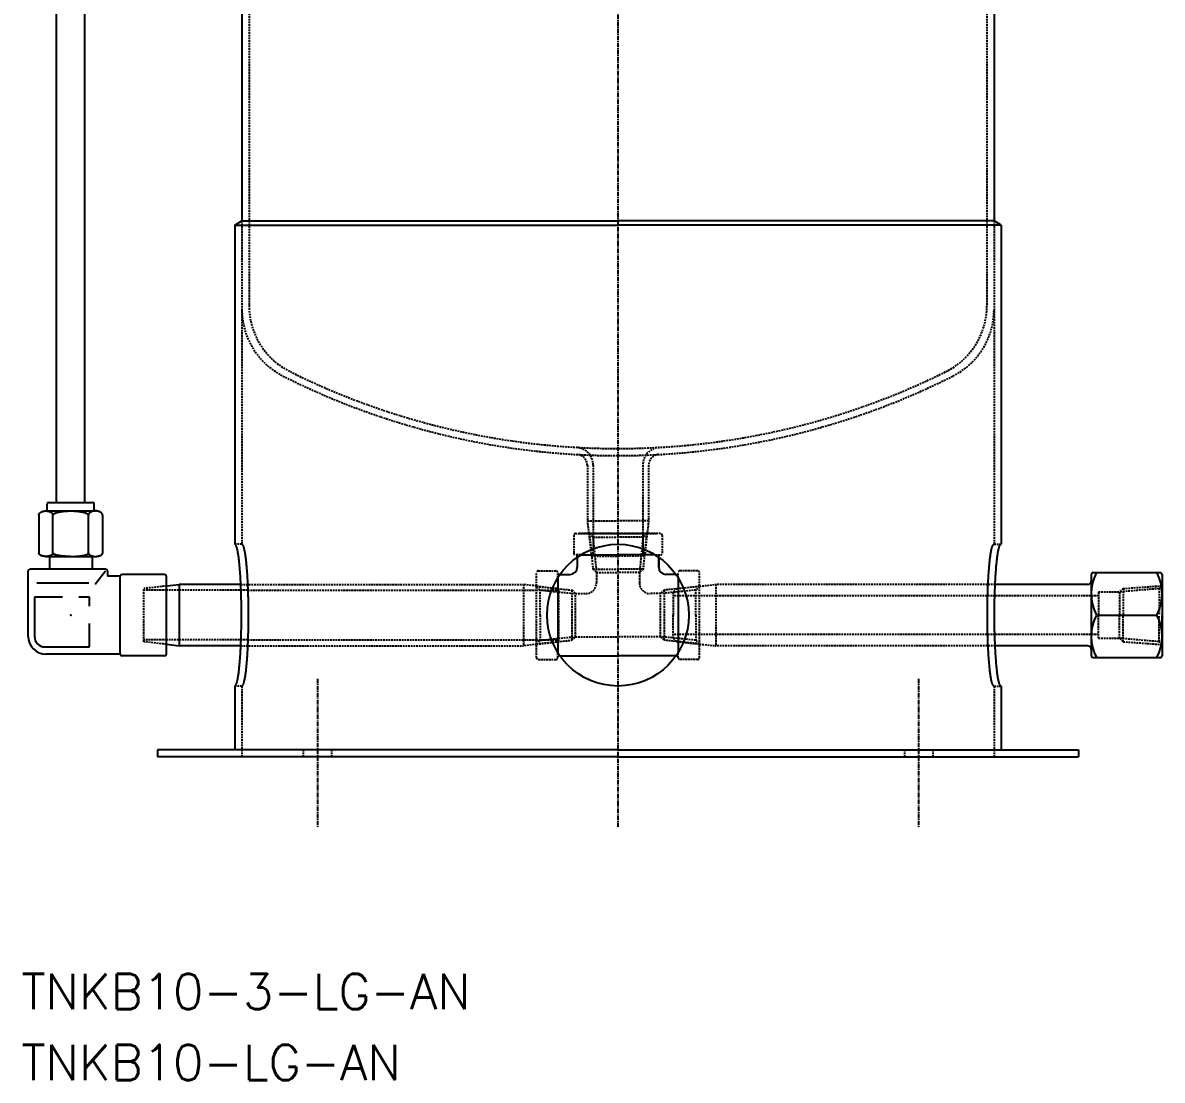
# Model space of a CAD drawing. Extents: x 248 to 1072, y 18 to 1096.
# Drawn here: x 248.5 to 570.1, y 18.3 to 316.6 of the extents above; entities that cross this region are included whole.
import ezdxf

# ---------------------------------------------------------------- set-up
doc = ezdxf.new("R2010")
doc.units = 0
doc.linetypes.add('CENTER', pattern=[2, 1.25, -0.25, 0.25, -0.25])
doc.linetypes.add('DASHED', pattern=[0.75, 0.5, -0.25])
doc.layers.get('0').update_dxf_attribs({"linetype": 'CONTINUOUS'})
doc.layers.add('CENTER', color=1, linetype='CENTER')
doc.styles.get("Standard").update_dxf_attribs({"font": 'txt.shx', "bigfont": 'bigfont.shx'})

msp = doc.modelspace()

# ---------------------------------------------------------------- linework, layer by layer
at = {"color": 3, "linetype": 'DASHED'}
for p, q in [((312.35, 519.52), (312.35, 236.88)), ((520.65, 519.52), (520.65, 236.88)), ((310.35, 260.81), (310.35, 169.52)), ((522.65, 260.81), (522.65, 169.52)), ((407.85, 191.83), (407.85, 176.17)), ((409.5, 191.85), (409.5, 172.52)), ((423.5, 191.85), (423.5, 166.17)), ((425.15, 191.83), (425.15, 176.17)), ((407.85, 176.17), (416.5, 176.17)), ((407.85, 176.17), (408.27, 172.52)), ((425.15, 176.17), (416.5, 176.17)), ((425.15, 176.17), (424.73, 172.52)), ((404, 172.02), (404, 167.02)), ((404.5, 172.52), (416.5, 172.52)), ((416.5, 172.52), (405.5, 172.52)), ((408.27, 172.52), (416.5, 172.52)), ((408.27, 172.52), (409, 166.17)), ((408.27, 172.52), (416.5, 172.52)), ((408.43, 172.52), (409.43, 171.52)), ((408.43, 172.52), (409.43, 162.52)), ((409.43, 171.52), (416.5, 171.52)), ((409.43, 171.52), (410.43, 161.52)), ((409.5, 172.52), (409.5, 166.17)), ((428.5, 172.52), (416.5, 172.52)), ((416.5, 172.52), (427.5, 172.52)), ((424.73, 172.52), (416.5, 172.52)), ((424.73, 172.52), (416.5, 172.52)), ((423.57, 171.52), (416.5, 171.52)), ((423.57, 171.52), (422.57, 161.52)), ((423.5, 172.52), (423.5, 166.17)), ((424.57, 172.52), (423.57, 162.52)), ((424.57, 172.52), (423.57, 171.52)), ((424.73, 172.52), (424, 166.17)), ((429, 172.02), (429, 167.02)), ((310.35, 169.52), (308.35, 169.52)), ((522.65, 169.52), (524.65, 169.52)), ((405.97, 166.52), (404.5, 166.52)), ((405, 165.88), (405, 166.52)), ((409, 166.17), (416.5, 166.17)), ((424, 166.17), (416.5, 166.17)), ((427.04, 166.52), (428.5, 166.52)), ((428, 165.88), (428, 166.52)), ((393.5, 137.52), (393.5, 161.52)), ((394, 162.02), (399, 162.02)), ((399.5, 160.05), (399.5, 161.52)), ((400.14, 161.02), (399.5, 161.02)), ((409.43, 162.52), (416.5, 162.52)), ((409.43, 162.52), (410.43, 161.52)), ((410.43, 161.52), (416.5, 161.52)), ((410.43, 161.52), (410.43, 158.59)), ((423.57, 162.52), (416.5, 162.52)), ((422.57, 161.52), (416.5, 161.52)), ((423.57, 162.52), (422.57, 161.52)), ((422.57, 161.52), (422.57, 158.59)), ((432.86, 161.02), (433.5, 161.02)), ((433.5, 160.05), (433.5, 161.52)), ((439, 162.02), (434, 162.02)), ((439.5, 137.52), (439.5, 161.52)), ((289.02, 157.75), (282.67, 157.02)), ((310.03, 158.17), (389.85, 158.17)), ((389.85, 158.17), (389.85, 140.87)), ((393.5, 157.75), (389.85, 158.17)), ((389.85, 158.17), (389.85, 140.87)), ((393.5, 157.75), (399.85, 157.02)), ((433.1, 157.02), (439.5, 157.69)), ((439.5, 157.69), (444.11, 158.17)), ((522.97, 158.17), (444.11, 158.17)), ((444.11, 158.17), (444.11, 140.87)), ((559.1, 157.02), (570.11, 157.82)), ((570.11, 157.82), (569.23, 157.02)), ((282.67, 142.02), (282.67, 157.02)), ((289.02, 156.52), (282.67, 156.52)), ((311.97, 156.52), (289.02, 156.52)), ((311.97, 156.52), (393.5, 156.52)), ((393.5, 157.59), (403.5, 156.59)), ((393.5, 157.59), (394.5, 156.59)), ((393.5, 156.52), (399.85, 156.52)), ((394.5, 156.59), (404.5, 155.59)), ((394.5, 149.52), (394.5, 156.59)), ((399.85, 142.02), (399.85, 157.02)), ((403.5, 156.59), (403.5, 142.44)), ((403.5, 156.59), (404.5, 155.59)), ((404.5, 143.44), (404.5, 155.59)), ((404.5, 155.59), (407.43, 155.59)), ((428.5, 155.59), (425.57, 155.59)), ((429.5, 156.59), (428.5, 155.59)), ((438.5, 156.59), (428.5, 155.59)), ((428.5, 143.44), (428.5, 155.59)), ((439.5, 157.59), (429.5, 156.59)), ((429.5, 156.59), (429.5, 142.44)), ((433.1, 157.02), (432.11, 156.05)), ((432.11, 156.05), (432.11, 149.52)), ((552.11, 154.97), (432.11, 154.97)), ((439.5, 157.59), (438.5, 156.59)), ((438.5, 149.52), (438.5, 156.59)), ((552.11, 156.05), (558.11, 156.05)), ((552.11, 156.05), (552.11, 149.52)), ((569.23, 157.02), (558.11, 156.05)), ((559.1, 157.02), (558.11, 156.05)), ((558.11, 156.05), (558.11, 149.52)), ((559.1, 157.02), (559.1, 149.52)), ((569.23, 157.02), (569.23, 149.52)), ((394.5, 149.52), (394.5, 142.44)), ((432.11, 142.98), (432.11, 149.52)), ((438.5, 149.52), (438.5, 142.44)), ((552.11, 142.98), (552.11, 149.52)), ((558.11, 142.98), (558.11, 149.52)), ((559.1, 142.02), (559.1, 149.52)), ((569.23, 142.02), (569.23, 149.52)), ((289.02, 142.52), (282.67, 142.52)), ((289.02, 141.29), (282.67, 142.02)), ((311.97, 142.52), (289.02, 142.52)), ((311.97, 142.52), (393.5, 142.52)), ((393.5, 142.52), (399.85, 142.52)), ((393.5, 141.44), (403.5, 142.44)), ((393.5, 141.44), (394.5, 142.44)), ((393.5, 141.29), (399.85, 142.02)), ((394.5, 142.44), (404.5, 143.44)), ((403.5, 142.44), (404.5, 143.44)), ((404.5, 143.44), (416.5, 143.44)), ((428.5, 143.44), (416.5, 143.44)), ((429.5, 142.44), (428.5, 143.44)), ((438.5, 142.44), (428.5, 143.44)), ((439.5, 141.44), (429.5, 142.44)), ((552.11, 144.07), (432.11, 144.07)), ((433.1, 142.02), (432.11, 142.98)), ((433.1, 142.02), (439.5, 141.35)), ((439.5, 141.44), (438.5, 142.44)), ((552.11, 142.98), (558.11, 142.98)), ((569.23, 142.02), (558.11, 142.98)), ((559.1, 142.02), (558.11, 142.98)), ((559.1, 142.02), (570.11, 141.22)), ((570.11, 141.22), (569.23, 142.02)), ((310.03, 140.87), (389.85, 140.87)), ((393.5, 141.29), (389.85, 140.87)), ((399.5, 137.52), (399.5, 138.98)), ((433.5, 137.52), (433.5, 138.98)), ((439.5, 141.35), (444.11, 140.87)), ((522.97, 140.87), (444.11, 140.87)), ((394, 137.02), (399, 137.02)), ((400.14, 138.02), (399.5, 138.02)), ((432.86, 138.02), (433.5, 138.02)), ((439, 137.02), (434, 137.02)), ((310.35, 129.52), (308.35, 129.52)), ((310.35, 129.52), (310.35, 109.52)), ((522.65, 129.52), (524.65, 129.52)), ((522.65, 129.52), (522.65, 109.52)), ((327.65, 111.52), (327.65, 109.52)), ((335.65, 111.52), (335.65, 109.52)), ((497.35, 111.52), (497.35, 109.52)), ((505.35, 111.52), (505.35, 109.52))]:
    msp.add_line(p, q, dxfattribs=at)
at = {"color": 7, "linetype": 'CONTINUOUS'}
for p, q in [((522.65, 489.52), (522.65, 260.81)), ((310.35, 469.52), (310.35, 260.81)), ((258.02, 181.32), (258.02, 447.72)), ((266.02, 181.32), (266.02, 447.72)), ((308.35, 259.52), (310.35, 260.81)), ((310.35, 260.81), (416.5, 260.81)), ((522.65, 260.81), (416.5, 260.81)), ((524.65, 259.52), (522.65, 260.81)), ((308.35, 259.52), (308.35, 169.52)), ((308.5, 259.52), (416.5, 259.52)), ((524.5, 259.52), (416.5, 259.52)), ((524.65, 259.52), (524.65, 169.52)), ((255.35, 178.92), (255.35, 180.82)), ((255.85, 181.32), (268.18, 181.32)), ((268.68, 178.92), (268.68, 180.82)), ((253.02, 177.71), (253.02, 167.02)), ((255.01, 178.92), (269.02, 178.92)), ((257.01, 167.02), (257.01, 177.99)), ((267.02, 167.02), (267.02, 177.99)), ((271.02, 177.71), (271.02, 167.02)), ((255.01, 166.09), (269.02, 166.09)), ((256, 166.09), (256, 162.48)), ((268.03, 166.09), (268.03, 162.48)), ((405, 165.88), (405, 163.02)), ((405.97, 166.52), (416.5, 166.52)), ((427.04, 166.52), (416.5, 166.52)), ((428, 163.02), (428, 165.88)), ((428, 165.88), (428, 163.02)), ((250.02, 143.52), (250.02, 161.98)), ((271.87, 162.48), (250.52, 162.48)), ((268.92, 158.29), (271.87, 161.98)), ((272.37, 161.98), (272.37, 160.52)), ((288.52, 161.02), (276.52, 161.02)), ((400.14, 161.02), (403, 161.02)), ((432.86, 161.02), (430, 161.02)), ((550.11, 161.02), (550.11, 138.02)), ((550.61, 161.52), (569.61, 161.52)), ((570.11, 161.02), (570.11, 138.02)), ((252.47, 158.63), (267.12, 158.63)), ((276.02, 160.52), (272.37, 160.52)), ((276.02, 138.52), (276.02, 160.52)), ((289.02, 138.52), (289.02, 160.52)), ((289.02, 157.75), (292.67, 158.17)), ((310.03, 158.17), (292.67, 158.17)), ((292.67, 158.17), (292.67, 140.87)), ((399.5, 160.05), (399.5, 138.98)), ((433.5, 160.05), (433.5, 138.98)), ((549.11, 158.17), (522.97, 158.17)), ((259.71, 154.58), (251.79, 154.58)), ((251.79, 154.58), (251.79, 143.55)), ((267.33, 154.58), (264.34, 154.58)), ((267.33, 152.05), (267.33, 154.58)), ((551.86, 149.52), (568.65, 149.52)), ((570.11, 142.98), (570.11, 149.52)), ((267.33, 140.55), (267.33, 147.12)), ((254.79, 140.55), (267.33, 140.55)), ((276.02, 138.52), (255.02, 138.52)), ((289.02, 141.29), (292.67, 140.87)), ((310.03, 140.87), (292.67, 140.87)), ((549.11, 140.87), (522.97, 140.87)), ((288.52, 138.02), (276.52, 138.02)), ((400.14, 138.02), (416.5, 138.02)), ((432.86, 138.02), (416.5, 138.02)), ((550.61, 137.52), (569.61, 137.52)), ((308.35, 129.52), (308.35, 111.52)), ((524.65, 129.52), (524.65, 111.52)), ((286.5, 111.52), (286.5, 109.52)), ((416.5, 111.52), (286.5, 111.52)), ((416.5, 109.52), (286.5, 109.52)), ((416.5, 111.52), (546.5, 111.52)), ((416.5, 109.52), (546.5, 109.52)), ((546.5, 111.52), (546.5, 109.52))]:
    msp.add_line(p, q, dxfattribs=at)
for points in [[(253.01, 177.71, 0), (253.02, 177.74, 0), (253.02, 177.76, 0), (253.02, 177.79, 0), (253.03, 177.82, 0), (253.03, 177.85, 0), (253.04, 177.88, 0), (253.04, 177.91, 0), (253.05, 177.94, 0), (253.06, 177.97, 0), (253.07, 178, 0), (253.09, 178.03, 0), (253.1, 178.06, 0), (253.12, 178.09, 0), (253.13, 178.11, 0), (253.15, 178.14, 0), (253.17, 178.17, 0), (253.19, 178.2, 0), (253.21, 178.22, 0), (253.23, 178.25, 0), (253.25, 178.28, 0), (253.28, 178.3, 0), (253.3, 178.33, 0), (253.32, 178.35, 0), (253.35, 178.38, 0), (253.38, 178.4, 0), (253.41, 178.43, 0), (253.44, 178.45, 0), (253.47, 178.47, 0), (253.5, 178.5, 0), (253.53, 178.52, 0), (253.57, 178.54, 0), (253.6, 178.56, 0), (253.63, 178.58, 0), (253.67, 178.6, 0), (253.71, 178.62, 0), (253.75, 178.64, 0), (253.78, 178.66, 0), (253.82, 178.68, 0), (253.86, 178.7, 0), (253.9, 178.71, 0), (253.94, 178.73, 0), (253.99, 178.75, 0), (254.03, 178.76, 0), (254.07, 178.77, 0), (254.12, 178.79, 0), (254.16, 178.8, 0), (254.2, 178.81, 0), (254.25, 178.82, 0), (254.29, 178.84, 0), (254.34, 178.85, 0), (254.39, 178.86, 0), (254.43, 178.87, 0), (254.48, 178.87, 0), (254.53, 178.88, 0), (254.57, 178.89, 0), (254.62, 178.89, 0), (254.67, 178.9, 0), (254.72, 178.9, 0), (254.77, 178.91, 0), (254.82, 178.91, 0), (254.87, 178.91, 0), (254.91, 178.91, 0), (254.96, 178.92, 0), (255.01, 178.92, 0), (255.06, 178.92, 0), (255.11, 178.91, 0), (255.16, 178.91, 0), (255.21, 178.91, 0), (255.26, 178.91, 0), (255.31, 178.9, 0), (255.35, 178.9, 0), (255.4, 178.89, 0), (255.45, 178.89, 0), (255.5, 178.88, 0), (255.54, 178.87, 0), (255.59, 178.87, 0), (255.64, 178.86, 0), (255.69, 178.85, 0), (255.73, 178.84, 0), (255.78, 178.82, 0), (255.82, 178.81, 0), (255.87, 178.8, 0), (255.91, 178.79, 0), (255.95, 178.77, 0), (256, 178.76, 0), (256.04, 178.75, 0), (256.08, 178.73, 0), (256.12, 178.71, 0), (256.16, 178.7, 0), (256.2, 178.68, 0), (256.24, 178.66, 0), (256.28, 178.64, 0), (256.32, 178.62, 0), (256.35, 178.6, 0), (256.39, 178.58, 0), (256.43, 178.56, 0), (256.46, 178.54, 0), (256.49, 178.52, 0), (256.52, 178.5, 0), (256.56, 178.47, 0), (256.59, 178.45, 0), (256.62, 178.43, 0), (256.64, 178.4, 0), (256.67, 178.38, 0), (256.7, 178.35, 0), (256.73, 178.33, 0), (256.75, 178.3, 0), (256.77, 178.28, 0), (256.8, 178.25, 0), (256.82, 178.22, 0), (256.84, 178.2, 0), (256.86, 178.17, 0), (256.88, 178.14, 0), (256.89, 178.11, 0), (256.91, 178.09, 0), (256.92, 178.06, 0), (256.94, 178.03, 0), (256.95, 178, 0), (256.96, 177.97, 0), (256.97, 177.94, 0), (256.98, 177.91, 0), (256.99, 177.88, 0), (257, 177.85, 0), (257, 177.82, 0), (257, 177.79, 0), (257.01, 177.76, 0), (257.01, 177.74, 0), (257.01, 177.71, 0)], [(257.01, 177.71, 0), (257.01, 177.74, 0), (257.02, 177.76, 0), (257.02, 177.79, 0), (257.03, 177.82, 0), (257.05, 177.85, 0), (257.06, 177.88, 0), (257.08, 177.91, 0), (257.11, 177.94, 0), (257.13, 177.97, 0), (257.16, 178, 0), (257.19, 178.03, 0), (257.23, 178.06, 0), (257.26, 178.09, 0), (257.3, 178.11, 0), (257.35, 178.14, 0), (257.39, 178.17, 0), (257.44, 178.2, 0), (257.49, 178.22, 0), (257.54, 178.25, 0), (257.6, 178.28, 0), (257.66, 178.3, 0), (257.72, 178.33, 0), (257.79, 178.35, 0), (257.85, 178.38, 0), (257.92, 178.4, 0), (258, 178.43, 0), (258.07, 178.45, 0), (258.15, 178.47, 0), (258.23, 178.5, 0), (258.31, 178.52, 0), (258.39, 178.54, 0), (258.48, 178.56, 0), (258.56, 178.58, 0), (258.65, 178.6, 0), (258.75, 178.62, 0), (258.84, 178.64, 0), (258.94, 178.66, 0), (259.03, 178.68, 0), (259.13, 178.7, 0), (259.23, 178.71, 0), (259.34, 178.73, 0), (259.44, 178.75, 0), (259.55, 178.76, 0), (259.66, 178.77, 0), (259.76, 178.79, 0), (259.88, 178.8, 0), (259.99, 178.81, 0), (260.1, 178.82, 0), (260.21, 178.84, 0), (260.33, 178.85, 0), (260.44, 178.86, 0), (260.56, 178.87, 0), (260.68, 178.87, 0), (260.8, 178.88, 0), (260.92, 178.89, 0), (261.04, 178.89, 0), (261.16, 178.9, 0), (261.28, 178.9, 0), (261.4, 178.91, 0), (261.52, 178.91, 0), (261.65, 178.91, 0), (261.77, 178.91, 0), (261.89, 178.92, 0), (262.01, 178.92, 0), (262.14, 178.92, 0), (262.26, 178.91, 0), (262.38, 178.91, 0), (262.51, 178.91, 0), (262.63, 178.91, 0), (262.75, 178.9, 0), (262.87, 178.9, 0), (262.99, 178.89, 0), (263.11, 178.89, 0), (263.23, 178.88, 0), (263.35, 178.87, 0), (263.47, 178.87, 0), (263.58, 178.86, 0), (263.7, 178.85, 0), (263.82, 178.84, 0), (263.93, 178.82, 0), (264.04, 178.81, 0), (264.15, 178.8, 0), (264.27, 178.79, 0), (264.38, 178.77, 0), (264.48, 178.76, 0), (264.59, 178.75, 0), (264.69, 178.73, 0), (264.8, 178.71, 0), (264.9, 178.7, 0), (265, 178.68, 0), (265.1, 178.66, 0), (265.19, 178.64, 0), (265.29, 178.62, 0), (265.38, 178.6, 0), (265.47, 178.58, 0), (265.56, 178.56, 0), (265.64, 178.54, 0), (265.72, 178.52, 0), (265.81, 178.5, 0), (265.88, 178.47, 0), (265.96, 178.45, 0), (266.04, 178.43, 0), (266.11, 178.4, 0), (266.18, 178.38, 0), (266.24, 178.35, 0), (266.31, 178.33, 0), (266.37, 178.3, 0), (266.43, 178.28, 0), (266.49, 178.25, 0), (266.54, 178.22, 0), (266.59, 178.2, 0), (266.64, 178.17, 0), (266.69, 178.14, 0), (266.73, 178.11, 0), (266.77, 178.09, 0), (266.81, 178.06, 0), (266.84, 178.03, 0), (266.87, 178, 0), (266.9, 177.97, 0), (266.93, 177.94, 0), (266.95, 177.91, 0), (266.97, 177.88, 0), (266.98, 177.85, 0), (267, 177.82, 0), (267.01, 177.79, 0), (267.01, 177.76, 0), (267.02, 177.74, 0), (267.02, 177.71, 0)], [(271.01, 177.71, 0), (271.01, 177.74, 0), (271.01, 177.76, 0), (271.01, 177.79, 0), (271.01, 177.82, 0), (271, 177.85, 0), (270.99, 177.88, 0), (270.99, 177.91, 0), (270.98, 177.94, 0), (270.97, 177.97, 0), (270.95, 178, 0), (270.94, 178.03, 0), (270.93, 178.06, 0), (270.91, 178.09, 0), (270.9, 178.11, 0), (270.88, 178.14, 0), (270.86, 178.17, 0), (270.84, 178.2, 0), (270.82, 178.22, 0), (270.8, 178.25, 0), (270.78, 178.28, 0), (270.76, 178.3, 0), (270.73, 178.33, 0), (270.7, 178.35, 0), (270.68, 178.38, 0), (270.65, 178.4, 0), (270.62, 178.43, 0), (270.59, 178.45, 0), (270.56, 178.47, 0), (270.53, 178.5, 0), (270.5, 178.52, 0), (270.46, 178.54, 0), (270.43, 178.56, 0), (270.39, 178.58, 0), (270.36, 178.6, 0), (270.32, 178.62, 0), (270.29, 178.64, 0), (270.25, 178.66, 0), (270.21, 178.68, 0), (270.17, 178.7, 0), (270.13, 178.71, 0), (270.09, 178.73, 0), (270.05, 178.75, 0), (270, 178.76, 0), (269.96, 178.77, 0), (269.92, 178.79, 0), (269.87, 178.8, 0), (269.83, 178.81, 0), (269.78, 178.82, 0), (269.74, 178.84, 0), (269.69, 178.85, 0), (269.64, 178.86, 0), (269.6, 178.87, 0), (269.55, 178.87, 0), (269.5, 178.88, 0), (269.46, 178.89, 0), (269.41, 178.89, 0), (269.36, 178.9, 0), (269.31, 178.9, 0), (269.26, 178.91, 0), (269.21, 178.91, 0), (269.17, 178.91, 0), (269.12, 178.91, 0), (269.07, 178.92, 0), (269.02, 178.92, 0), (268.97, 178.92, 0), (268.92, 178.91, 0), (268.87, 178.91, 0), (268.82, 178.91, 0), (268.77, 178.91, 0), (268.73, 178.9, 0), (268.68, 178.9, 0), (268.63, 178.89, 0), (268.58, 178.89, 0), (268.53, 178.88, 0), (268.49, 178.87, 0), (268.44, 178.87, 0), (268.39, 178.86, 0), (268.35, 178.85, 0), (268.3, 178.84, 0), (268.25, 178.82, 0), (268.21, 178.81, 0), (268.16, 178.8, 0), (268.12, 178.79, 0), (268.08, 178.77, 0), (268.03, 178.76, 0), (267.99, 178.75, 0), (267.95, 178.73, 0), (267.91, 178.71, 0), (267.87, 178.7, 0), (267.83, 178.68, 0), (267.79, 178.66, 0), (267.75, 178.64, 0), (267.71, 178.62, 0), (267.68, 178.6, 0), (267.64, 178.58, 0), (267.61, 178.56, 0), (267.57, 178.54, 0), (267.54, 178.52, 0), (267.51, 178.5, 0), (267.47, 178.47, 0), (267.44, 178.45, 0), (267.41, 178.43, 0), (267.38, 178.4, 0), (267.36, 178.38, 0), (267.33, 178.35, 0), (267.31, 178.33, 0), (267.28, 178.3, 0), (267.26, 178.28, 0), (267.23, 178.25, 0), (267.21, 178.22, 0), (267.19, 178.2, 0), (267.17, 178.17, 0), (267.15, 178.14, 0), (267.14, 178.11, 0), (267.12, 178.09, 0), (267.11, 178.06, 0), (267.09, 178.03, 0), (267.08, 178, 0), (267.07, 177.97, 0), (267.06, 177.94, 0), (267.05, 177.91, 0), (267.04, 177.88, 0), (267.04, 177.85, 0), (267.03, 177.82, 0), (267.03, 177.79, 0), (267.02, 177.76, 0), (267.02, 177.74, 0), (267.02, 177.71, 0)], [(308.35, 129.52, 0), (308.4, 129.52, 0), (308.44, 129.54, 0), (308.49, 129.57, 0), (308.53, 129.61, 0), (308.58, 129.67, 0), (308.62, 129.73, 0), (308.67, 129.81, 0), (308.71, 129.9, 0), (308.76, 130, 0), (308.8, 130.12, 0), (308.85, 130.24, 0), (308.89, 130.38, 0), (308.94, 130.53, 0), (308.98, 130.69, 0), (309.02, 130.86, 0), (309.06, 131.04, 0), (309.11, 131.23, 0), (309.15, 131.44, 0), (309.19, 131.65, 0), (309.23, 131.88, 0), (309.27, 132.12, 0), (309.31, 132.36, 0), (309.35, 132.62, 0), (309.39, 132.89, 0), (309.43, 133.16, 0), (309.46, 133.45, 0), (309.5, 133.75, 0), (309.53, 134.06, 0), (309.57, 134.37, 0), (309.6, 134.7, 0), (309.64, 135.03, 0), (309.67, 135.37, 0), (309.7, 135.73, 0), (309.73, 136.09, 0), (309.76, 136.45, 0), (309.79, 136.83, 0), (309.82, 137.21, 0), (309.85, 137.6, 0), (309.88, 138, 0), (309.9, 138.41, 0), (309.93, 138.82, 0), (309.95, 139.23, 0), (309.97, 139.66, 0), (310, 140.09, 0), (310.02, 140.52, 0), (310.04, 140.97, 0), (310.06, 141.41, 0), (310.07, 141.86, 0), (310.09, 142.32, 0), (310.11, 142.78, 0), (310.12, 143.24, 0), (310.14, 143.71, 0), (310.15, 144.18, 0), (310.16, 144.66, 0), (310.17, 145.13, 0), (310.18, 145.62, 0), (310.19, 146.1, 0), (310.2, 146.58, 0), (310.2, 147.07, 0), (310.21, 147.56, 0), (310.21, 148.04, 0), (310.21, 148.53, 0), (310.22, 149.03, 0), (310.22, 149.52, 0), (310.22, 150.01, 0), (310.21, 150.5, 0), (310.21, 150.99, 0), (310.21, 151.48, 0), (310.2, 151.97, 0), (310.2, 152.45, 0), (310.19, 152.94, 0), (310.18, 153.42, 0), (310.17, 153.9, 0), (310.16, 154.38, 0), (310.15, 154.85, 0), (310.14, 155.32, 0), (310.12, 155.79, 0), (310.11, 156.25, 0), (310.09, 156.71, 0), (310.07, 157.17, 0), (310.06, 157.62, 0), (310.04, 158.07, 0), (310.02, 158.51, 0), (310, 158.94, 0), (309.97, 159.37, 0), (309.95, 159.8, 0), (309.93, 160.22, 0), (309.9, 160.63, 0), (309.88, 161.03, 0), (309.85, 161.43, 0), (309.82, 161.82, 0), (309.79, 162.2, 0), (309.76, 162.58, 0), (309.73, 162.95, 0), (309.7, 163.31, 0), (309.67, 163.66, 0), (309.64, 164, 0), (309.6, 164.34, 0), (309.57, 164.66, 0), (309.53, 164.98, 0), (309.5, 165.28, 0), (309.46, 165.58, 0), (309.43, 165.87, 0), (309.39, 166.15, 0), (309.35, 166.41, 0), (309.31, 166.67, 0), (309.27, 166.92, 0), (309.23, 167.16, 0), (309.19, 167.38, 0), (309.15, 167.6, 0), (309.11, 167.8, 0), (309.06, 167.99, 0), (309.02, 168.18, 0), (308.98, 168.35, 0), (308.94, 168.51, 0), (308.89, 168.66, 0), (308.85, 168.79, 0), (308.8, 168.92, 0), (308.76, 169.03, 0), (308.71, 169.13, 0), (308.67, 169.22, 0), (308.62, 169.3, 0), (308.58, 169.37, 0), (308.53, 169.42, 0), (308.49, 169.46, 0), (308.44, 169.49, 0), (308.4, 169.51, 0), (308.35, 169.52, 0)], [(524.65, 129.52, 0), (524.61, 129.52, 0), (524.56, 129.54, 0), (524.51, 129.57, 0), (524.47, 129.61, 0), (524.42, 129.67, 0), (524.38, 129.73, 0), (524.33, 129.81, 0), (524.29, 129.9, 0), (524.24, 130, 0), (524.2, 130.12, 0), (524.15, 130.24, 0), (524.11, 130.38, 0), (524.07, 130.53, 0), (524.02, 130.69, 0), (523.98, 130.86, 0), (523.94, 131.04, 0), (523.89, 131.23, 0), (523.85, 131.44, 0), (523.81, 131.65, 0), (523.77, 131.88, 0), (523.73, 132.12, 0), (523.69, 132.36, 0), (523.65, 132.62, 0), (523.62, 132.89, 0), (523.58, 133.16, 0), (523.54, 133.45, 0), (523.5, 133.75, 0), (523.47, 134.06, 0), (523.43, 134.37, 0), (523.4, 134.7, 0), (523.36, 135.03, 0), (523.33, 135.37, 0), (523.3, 135.73, 0), (523.27, 136.09, 0), (523.24, 136.45, 0), (523.21, 136.83, 0), (523.18, 137.21, 0), (523.15, 137.6, 0), (523.13, 138, 0), (523.1, 138.41, 0), (523.08, 138.82, 0), (523.05, 139.23, 0), (523.03, 139.66, 0), (523.01, 140.09, 0), (522.98, 140.52, 0), (522.97, 140.97, 0), (522.95, 141.41, 0), (522.93, 141.86, 0), (522.91, 142.32, 0), (522.89, 142.78, 0), (522.88, 143.24, 0), (522.87, 143.71, 0), (522.85, 144.18, 0), (522.84, 144.66, 0), (522.83, 145.13, 0), (522.82, 145.62, 0), (522.81, 146.1, 0), (522.81, 146.58, 0), (522.8, 147.07, 0), (522.79, 147.56, 0), (522.79, 148.04, 0), (522.79, 148.53, 0), (522.79, 149.03, 0), (522.79, 149.52, 0), (522.79, 150.01, 0), (522.79, 150.5, 0), (522.79, 150.99, 0), (522.79, 151.48, 0), (522.8, 151.97, 0), (522.81, 152.45, 0), (522.81, 152.94, 0), (522.82, 153.42, 0), (522.83, 153.9, 0), (522.84, 154.38, 0), (522.85, 154.85, 0), (522.87, 155.32, 0), (522.88, 155.79, 0), (522.89, 156.25, 0), (522.91, 156.71, 0), (522.93, 157.17, 0), (522.95, 157.62, 0), (522.97, 158.07, 0), (522.98, 158.51, 0), (523.01, 158.94, 0), (523.03, 159.37, 0), (523.05, 159.8, 0), (523.08, 160.22, 0), (523.1, 160.63, 0), (523.13, 161.03, 0), (523.15, 161.43, 0), (523.18, 161.82, 0), (523.21, 162.2, 0), (523.24, 162.58, 0), (523.27, 162.95, 0), (523.3, 163.31, 0), (523.33, 163.66, 0), (523.36, 164, 0), (523.4, 164.34, 0), (523.43, 164.66, 0), (523.47, 164.98, 0), (523.5, 165.28, 0), (523.54, 165.58, 0), (523.58, 165.87, 0), (523.62, 166.15, 0), (523.65, 166.41, 0), (523.69, 166.67, 0), (523.73, 166.92, 0), (523.77, 167.16, 0), (523.81, 167.38, 0), (523.85, 167.6, 0), (523.89, 167.8, 0), (523.94, 167.99, 0), (523.98, 168.18, 0), (524.02, 168.35, 0), (524.07, 168.51, 0), (524.11, 168.66, 0), (524.15, 168.79, 0), (524.2, 168.92, 0), (524.24, 169.03, 0), (524.29, 169.13, 0), (524.33, 169.22, 0), (524.38, 169.3, 0), (524.42, 169.37, 0), (524.47, 169.42, 0), (524.51, 169.46, 0), (524.56, 169.49, 0), (524.61, 169.51, 0), (524.65, 169.52, 0)], [(257.01, 167.02, 0), (257.01, 167, 0), (257.01, 166.97, 0), (257, 166.95, 0), (257, 166.93, 0), (257, 166.91, 0), (256.99, 166.88, 0), (256.98, 166.86, 0), (256.97, 166.84, 0), (256.96, 166.81, 0), (256.95, 166.79, 0), (256.94, 166.77, 0), (256.92, 166.75, 0), (256.91, 166.73, 0), (256.89, 166.71, 0), (256.88, 166.68, 0), (256.86, 166.66, 0), (256.84, 166.64, 0), (256.82, 166.62, 0), (256.8, 166.6, 0), (256.77, 166.58, 0), (256.75, 166.56, 0), (256.73, 166.54, 0), (256.7, 166.52, 0), (256.67, 166.5, 0), (256.64, 166.48, 0), (256.62, 166.46, 0), (256.59, 166.44, 0), (256.56, 166.43, 0), (256.52, 166.41, 0), (256.49, 166.39, 0), (256.46, 166.38, 0), (256.43, 166.36, 0), (256.39, 166.34, 0), (256.35, 166.33, 0), (256.32, 166.31, 0), (256.28, 166.3, 0), (256.24, 166.28, 0), (256.2, 166.27, 0), (256.16, 166.26, 0), (256.12, 166.24, 0), (256.08, 166.23, 0), (256.04, 166.22, 0), (256, 166.21, 0), (255.95, 166.19, 0), (255.91, 166.19, 0), (255.87, 166.18, 0), (255.82, 166.16, 0), (255.78, 166.16, 0), (255.73, 166.15, 0), (255.69, 166.14, 0), (255.64, 166.13, 0), (255.59, 166.12, 0), (255.54, 166.12, 0), (255.5, 166.11, 0), (255.45, 166.11, 0), (255.4, 166.1, 0), (255.35, 166.1, 0), (255.31, 166.09, 0), (255.26, 166.09, 0), (255.21, 166.09, 0), (255.16, 166.09, 0), (255.11, 166.09, 0), (255.06, 166.09, 0), (255.01, 166.09, 0), (254.96, 166.09, 0), (254.91, 166.09, 0), (254.87, 166.09, 0), (254.82, 166.09, 0), (254.77, 166.09, 0), (254.72, 166.09, 0), (254.67, 166.1, 0), (254.62, 166.1, 0), (254.57, 166.11, 0), (254.53, 166.11, 0), (254.48, 166.12, 0), (254.43, 166.12, 0), (254.39, 166.13, 0), (254.34, 166.14, 0), (254.29, 166.15, 0), (254.25, 166.16, 0), (254.2, 166.16, 0), (254.16, 166.18, 0), (254.12, 166.19, 0), (254.07, 166.19, 0), (254.03, 166.21, 0), (253.99, 166.22, 0), (253.94, 166.23, 0), (253.9, 166.24, 0), (253.86, 166.26, 0), (253.82, 166.27, 0), (253.78, 166.28, 0), (253.75, 166.3, 0), (253.71, 166.31, 0), (253.67, 166.33, 0), (253.63, 166.34, 0), (253.6, 166.36, 0), (253.57, 166.38, 0), (253.53, 166.39, 0), (253.5, 166.41, 0), (253.47, 166.43, 0), (253.44, 166.44, 0), (253.41, 166.46, 0), (253.38, 166.48, 0), (253.35, 166.5, 0), (253.32, 166.52, 0), (253.3, 166.54, 0), (253.28, 166.56, 0), (253.25, 166.58, 0), (253.23, 166.6, 0), (253.21, 166.62, 0), (253.19, 166.64, 0), (253.17, 166.66, 0), (253.15, 166.68, 0), (253.13, 166.71, 0), (253.12, 166.73, 0), (253.1, 166.75, 0), (253.09, 166.77, 0), (253.07, 166.79, 0), (253.06, 166.81, 0), (253.05, 166.84, 0), (253.04, 166.86, 0), (253.04, 166.88, 0), (253.03, 166.91, 0), (253.03, 166.93, 0), (253.02, 166.95, 0), (253.02, 166.97, 0), (253.02, 167, 0), (253.01, 167.02, 0)], [(262.01, 166.07, 0), (261.95, 166.07, 0), (261.89, 166.07, 0), (261.83, 166.07, 0), (261.77, 166.07, 0), (261.71, 166.07, 0), (261.65, 166.07, 0), (261.59, 166.07, 0), (261.53, 166.07, 0), (261.47, 166.07, 0), (261.41, 166.07, 0), (261.35, 166.07, 0), (261.29, 166.08, 0), (261.23, 166.08, 0), (261.17, 166.08, 0), (261.11, 166.08, 0), (261.05, 166.08, 0), (260.99, 166.09, 0), (260.93, 166.09, 0), (260.87, 166.09, 0), (260.81, 166.09, 0), (260.75, 166.09, 0), (260.69, 166.1, 0), (260.63, 166.1, 0), (260.57, 166.1, 0), (260.52, 166.11, 0), (260.46, 166.11, 0), (260.4, 166.11, 0), (260.34, 166.12, 0), (260.28, 166.12, 0), (260.23, 166.12, 0), (260.17, 166.13, 0), (260.11, 166.13, 0), (260.06, 166.14, 0), (260, 166.14, 0), (259.94, 166.15, 0), (259.89, 166.15, 0), (259.83, 166.16, 0), (259.78, 166.16, 0), (259.72, 166.17, 0), (259.67, 166.17, 0), (259.62, 166.18, 0), (259.56, 166.18, 0), (259.51, 166.19, 0), (259.46, 166.19, 0), (259.4, 166.2, 0), (259.35, 166.21, 0), (259.3, 166.21, 0), (259.25, 166.22, 0), (259.2, 166.22, 0), (259.15, 166.23, 0), (259.1, 166.24, 0), (259.05, 166.25, 0), (259, 166.25, 0), (258.95, 166.26, 0), (258.9, 166.27, 0), (258.85, 166.27, 0), (258.81, 166.28, 0), (258.76, 166.29, 0), (258.71, 166.3, 0), (258.67, 166.3, 0), (258.62, 166.31, 0), (258.57, 166.32, 0), (258.53, 166.33, 0), (258.49, 166.34, 0), (258.44, 166.34, 0), (258.4, 166.35, 0), (258.36, 166.36, 0), (258.32, 166.37, 0), (258.27, 166.38, 0), (258.24, 166.39, 0), (258.19, 166.4, 0), (258.15, 166.41, 0), (258.12, 166.41, 0), (258.08, 166.42, 0), (258.04, 166.43, 0), (258, 166.44, 0), (257.97, 166.45, 0), (257.93, 166.46, 0), (257.89, 166.47, 0), (257.86, 166.48, 0), (257.83, 166.49, 0), (257.79, 166.5, 0), (257.76, 166.51, 0), (257.73, 166.52, 0), (257.7, 166.53, 0), (257.67, 166.54, 0), (257.63, 166.55, 0), (257.61, 166.56, 0), (257.58, 166.57, 0), (257.55, 166.58, 0), (257.52, 166.59, 0), (257.5, 166.6, 0), (257.47, 166.62, 0), (257.44, 166.63, 0), (257.42, 166.64, 0), (257.39, 166.65, 0), (257.37, 166.66, 0), (257.35, 166.67, 0), (257.33, 166.68, 0), (257.31, 166.69, 0), (257.28, 166.7, 0), (257.26, 166.72, 0), (257.25, 166.73, 0), (257.23, 166.74, 0), (257.21, 166.75, 0), (257.19, 166.76, 0), (257.18, 166.77, 0), (257.16, 166.78, 0), (257.15, 166.8, 0), (257.13, 166.81, 0), (257.12, 166.82, 0), (257.11, 166.83, 0), (257.1, 166.84, 0), (257.08, 166.85, 0), (257.07, 166.87, 0), (257.06, 166.88, 0), (257.06, 166.89, 0), (257.05, 166.9, 0), (257.04, 166.91, 0), (257.03, 166.93, 0), (257.03, 166.94, 0), (257.02, 166.95, 0), (257.02, 166.96, 0), (257.02, 166.97, 0), (257.01, 166.98, 0), (257.01, 167, 0), (257.01, 167.01, 0), (257.01, 167.02, 0)], [(262.01, 166.07, 0), (262.08, 166.07, 0), (262.14, 166.07, 0), (262.2, 166.07, 0), (262.26, 166.07, 0), (262.32, 166.07, 0), (262.38, 166.07, 0), (262.44, 166.07, 0), (262.5, 166.07, 0), (262.56, 166.07, 0), (262.62, 166.07, 0), (262.68, 166.07, 0), (262.74, 166.08, 0), (262.8, 166.08, 0), (262.86, 166.08, 0), (262.92, 166.08, 0), (262.98, 166.08, 0), (263.04, 166.09, 0), (263.1, 166.09, 0), (263.16, 166.09, 0), (263.22, 166.09, 0), (263.28, 166.09, 0), (263.34, 166.1, 0), (263.4, 166.1, 0), (263.46, 166.1, 0), (263.51, 166.11, 0), (263.57, 166.11, 0), (263.63, 166.11, 0), (263.69, 166.12, 0), (263.75, 166.12, 0), (263.8, 166.12, 0), (263.86, 166.13, 0), (263.92, 166.13, 0), (263.97, 166.14, 0), (264.03, 166.14, 0), (264.09, 166.15, 0), (264.14, 166.15, 0), (264.2, 166.16, 0), (264.25, 166.16, 0), (264.31, 166.17, 0), (264.36, 166.17, 0), (264.42, 166.18, 0), (264.47, 166.18, 0), (264.52, 166.19, 0), (264.57, 166.19, 0), (264.63, 166.2, 0), (264.68, 166.21, 0), (264.73, 166.21, 0), (264.78, 166.22, 0), (264.83, 166.22, 0), (264.88, 166.23, 0), (264.93, 166.24, 0), (264.98, 166.25, 0), (265.03, 166.25, 0), (265.08, 166.26, 0), (265.13, 166.27, 0), (265.18, 166.27, 0), (265.23, 166.28, 0), (265.27, 166.29, 0), (265.32, 166.3, 0), (265.37, 166.3, 0), (265.41, 166.31, 0), (265.46, 166.32, 0), (265.5, 166.33, 0), (265.54, 166.34, 0), (265.59, 166.34, 0), (265.63, 166.35, 0), (265.67, 166.36, 0), (265.71, 166.37, 0), (265.75, 166.38, 0), (265.8, 166.39, 0), (265.84, 166.4, 0), (265.88, 166.41, 0), (265.92, 166.41, 0), (265.95, 166.42, 0), (265.99, 166.43, 0), (266.03, 166.44, 0), (266.06, 166.45, 0), (266.1, 166.46, 0), (266.14, 166.47, 0), (266.17, 166.48, 0), (266.2, 166.49, 0), (266.24, 166.5, 0), (266.27, 166.51, 0), (266.3, 166.52, 0), (266.33, 166.53, 0), (266.37, 166.54, 0), (266.39, 166.55, 0), (266.43, 166.56, 0), (266.45, 166.57, 0), (266.48, 166.58, 0), (266.51, 166.59, 0), (266.54, 166.6, 0), (266.56, 166.62, 0), (266.59, 166.63, 0), (266.61, 166.64, 0), (266.64, 166.65, 0), (266.66, 166.66, 0), (266.68, 166.67, 0), (266.7, 166.68, 0), (266.73, 166.69, 0), (266.75, 166.7, 0), (266.77, 166.72, 0), (266.79, 166.73, 0), (266.8, 166.74, 0), (266.82, 166.75, 0), (266.84, 166.76, 0), (266.85, 166.77, 0), (266.87, 166.78, 0), (266.88, 166.8, 0), (266.9, 166.81, 0), (266.91, 166.82, 0), (266.92, 166.83, 0), (266.94, 166.84, 0), (266.95, 166.85, 0), (266.96, 166.87, 0), (266.97, 166.88, 0), (266.98, 166.89, 0), (266.98, 166.9, 0), (266.99, 166.91, 0), (267, 166.93, 0), (267, 166.94, 0), (267.01, 166.95, 0), (267.01, 166.96, 0), (267.01, 166.97, 0), (267.02, 166.98, 0), (267.02, 167, 0), (267.02, 167.01, 0), (267.02, 167.02, 0)], [(267.02, 167.02, 0), (267.02, 167, 0), (267.02, 166.97, 0), (267.03, 166.95, 0), (267.03, 166.93, 0), (267.04, 166.91, 0), (267.04, 166.88, 0), (267.05, 166.86, 0), (267.06, 166.84, 0), (267.07, 166.81, 0), (267.08, 166.79, 0), (267.09, 166.77, 0), (267.11, 166.75, 0), (267.12, 166.73, 0), (267.14, 166.71, 0), (267.15, 166.68, 0), (267.17, 166.66, 0), (267.19, 166.64, 0), (267.21, 166.62, 0), (267.23, 166.6, 0), (267.26, 166.58, 0), (267.28, 166.56, 0), (267.31, 166.54, 0), (267.33, 166.52, 0), (267.36, 166.5, 0), (267.38, 166.48, 0), (267.41, 166.46, 0), (267.44, 166.44, 0), (267.47, 166.43, 0), (267.51, 166.41, 0), (267.54, 166.39, 0), (267.57, 166.38, 0), (267.61, 166.36, 0), (267.64, 166.34, 0), (267.68, 166.33, 0), (267.71, 166.31, 0), (267.75, 166.3, 0), (267.79, 166.28, 0), (267.83, 166.27, 0), (267.87, 166.26, 0), (267.91, 166.24, 0), (267.95, 166.23, 0), (267.99, 166.22, 0), (268.03, 166.21, 0), (268.08, 166.19, 0), (268.12, 166.19, 0), (268.16, 166.18, 0), (268.21, 166.16, 0), (268.25, 166.16, 0), (268.3, 166.15, 0), (268.35, 166.14, 0), (268.39, 166.13, 0), (268.44, 166.12, 0), (268.49, 166.12, 0), (268.53, 166.11, 0), (268.58, 166.11, 0), (268.63, 166.1, 0), (268.68, 166.1, 0), (268.73, 166.09, 0), (268.77, 166.09, 0), (268.82, 166.09, 0), (268.87, 166.09, 0), (268.92, 166.09, 0), (268.97, 166.09, 0), (269.02, 166.09, 0), (269.07, 166.09, 0), (269.12, 166.09, 0), (269.17, 166.09, 0), (269.21, 166.09, 0), (269.26, 166.09, 0), (269.31, 166.09, 0), (269.36, 166.1, 0), (269.41, 166.1, 0), (269.46, 166.11, 0), (269.5, 166.11, 0), (269.55, 166.12, 0), (269.6, 166.12, 0), (269.64, 166.13, 0), (269.69, 166.14, 0), (269.74, 166.15, 0), (269.78, 166.16, 0), (269.83, 166.16, 0), (269.87, 166.18, 0), (269.92, 166.19, 0), (269.96, 166.19, 0), (270, 166.21, 0), (270.05, 166.22, 0), (270.09, 166.23, 0), (270.13, 166.24, 0), (270.17, 166.26, 0), (270.21, 166.27, 0), (270.25, 166.28, 0), (270.29, 166.3, 0), (270.32, 166.31, 0), (270.36, 166.33, 0), (270.39, 166.34, 0), (270.43, 166.36, 0), (270.46, 166.38, 0), (270.5, 166.39, 0), (270.53, 166.41, 0), (270.56, 166.43, 0), (270.59, 166.44, 0), (270.62, 166.46, 0), (270.65, 166.48, 0), (270.68, 166.5, 0), (270.7, 166.52, 0), (270.73, 166.54, 0), (270.76, 166.56, 0), (270.78, 166.58, 0), (270.8, 166.6, 0), (270.82, 166.62, 0), (270.84, 166.64, 0), (270.86, 166.66, 0), (270.88, 166.68, 0), (270.9, 166.71, 0), (270.91, 166.73, 0), (270.93, 166.75, 0), (270.94, 166.77, 0), (270.95, 166.79, 0), (270.97, 166.81, 0), (270.98, 166.84, 0), (270.99, 166.86, 0), (270.99, 166.88, 0), (271, 166.91, 0), (271.01, 166.93, 0), (271.01, 166.95, 0), (271.01, 166.97, 0), (271.01, 167, 0), (271.01, 167.02, 0)]]:
    msp.add_polyline3d(points, dxfattribs=at)
at = {"color": 3, "linetype": 'DASHED'}
for points in [[(310.35, 129.52, 0), (310.4, 129.52, 0), (310.44, 129.54, 0), (310.49, 129.57, 0), (310.53, 129.61, 0), (310.58, 129.67, 0), (310.62, 129.73, 0), (310.67, 129.81, 0), (310.71, 129.9, 0), (310.76, 130, 0), (310.8, 130.12, 0), (310.85, 130.24, 0), (310.89, 130.38, 0), (310.94, 130.53, 0), (310.98, 130.69, 0), (311.02, 130.86, 0), (311.06, 131.04, 0), (311.11, 131.23, 0), (311.15, 131.44, 0), (311.19, 131.65, 0), (311.23, 131.88, 0), (311.27, 132.12, 0), (311.31, 132.36, 0), (311.35, 132.62, 0), (311.39, 132.89, 0), (311.43, 133.16, 0), (311.46, 133.45, 0), (311.5, 133.75, 0), (311.53, 134.06, 0), (311.57, 134.37, 0), (311.6, 134.7, 0), (311.64, 135.03, 0), (311.67, 135.37, 0), (311.7, 135.73, 0), (311.73, 136.09, 0), (311.76, 136.45, 0), (311.79, 136.83, 0), (311.82, 137.21, 0), (311.85, 137.6, 0), (311.88, 138, 0), (311.9, 138.41, 0), (311.93, 138.82, 0), (311.95, 139.23, 0), (311.97, 139.66, 0), (312, 140.09, 0), (312.02, 140.52, 0), (312.04, 140.97, 0), (312.06, 141.41, 0), (312.07, 141.86, 0), (312.09, 142.32, 0), (312.11, 142.78, 0), (312.12, 143.24, 0), (312.14, 143.71, 0), (312.15, 144.18, 0), (312.16, 144.66, 0), (312.17, 145.13, 0), (312.18, 145.62, 0), (312.19, 146.1, 0), (312.2, 146.58, 0), (312.2, 147.07, 0), (312.21, 147.56, 0), (312.21, 148.04, 0), (312.21, 148.53, 0), (312.22, 149.03, 0), (312.22, 149.52, 0), (312.22, 150.01, 0), (312.21, 150.5, 0), (312.21, 150.99, 0), (312.21, 151.48, 0), (312.2, 151.97, 0), (312.2, 152.45, 0), (312.19, 152.94, 0), (312.18, 153.42, 0), (312.17, 153.9, 0), (312.16, 154.38, 0), (312.15, 154.85, 0), (312.14, 155.32, 0), (312.12, 155.79, 0), (312.11, 156.25, 0), (312.09, 156.71, 0), (312.07, 157.17, 0), (312.06, 157.62, 0), (312.04, 158.07, 0), (312.02, 158.51, 0), (312, 158.94, 0), (311.97, 159.37, 0), (311.95, 159.8, 0), (311.93, 160.22, 0), (311.9, 160.63, 0), (311.88, 161.03, 0), (311.85, 161.43, 0), (311.82, 161.82, 0), (311.79, 162.2, 0), (311.76, 162.58, 0), (311.73, 162.95, 0), (311.7, 163.31, 0), (311.67, 163.66, 0), (311.64, 164, 0), (311.6, 164.34, 0), (311.57, 164.66, 0), (311.53, 164.98, 0), (311.5, 165.28, 0), (311.46, 165.58, 0), (311.43, 165.87, 0), (311.39, 166.15, 0), (311.35, 166.41, 0), (311.31, 166.67, 0), (311.27, 166.92, 0), (311.23, 167.16, 0), (311.19, 167.38, 0), (311.15, 167.6, 0), (311.11, 167.8, 0), (311.06, 167.99, 0), (311.02, 168.18, 0), (310.98, 168.35, 0), (310.94, 168.51, 0), (310.89, 168.66, 0), (310.85, 168.79, 0), (310.8, 168.92, 0), (310.76, 169.03, 0), (310.71, 169.13, 0), (310.67, 169.22, 0), (310.62, 169.3, 0), (310.58, 169.37, 0), (310.53, 169.42, 0), (310.49, 169.46, 0), (310.44, 169.49, 0), (310.4, 169.51, 0), (310.35, 169.52, 0)], [(522.65, 129.52, 0), (522.6, 129.52, 0), (522.56, 129.54, 0), (522.51, 129.57, 0), (522.47, 129.61, 0), (522.42, 129.67, 0), (522.38, 129.73, 0), (522.33, 129.81, 0), (522.29, 129.9, 0), (522.24, 130, 0), (522.2, 130.12, 0), (522.15, 130.24, 0), (522.11, 130.38, 0), (522.07, 130.53, 0), (522.02, 130.69, 0), (521.98, 130.86, 0), (521.94, 131.04, 0), (521.89, 131.23, 0), (521.85, 131.44, 0), (521.81, 131.65, 0), (521.77, 131.88, 0), (521.73, 132.12, 0), (521.69, 132.36, 0), (521.65, 132.62, 0), (521.61, 132.89, 0), (521.58, 133.16, 0), (521.54, 133.45, 0), (521.5, 133.75, 0), (521.47, 134.06, 0), (521.43, 134.37, 0), (521.4, 134.7, 0), (521.37, 135.03, 0), (521.33, 135.37, 0), (521.3, 135.73, 0), (521.27, 136.09, 0), (521.24, 136.45, 0), (521.21, 136.83, 0), (521.18, 137.21, 0), (521.15, 137.6, 0), (521.13, 138, 0), (521.1, 138.41, 0), (521.08, 138.82, 0), (521.05, 139.23, 0), (521.03, 139.66, 0), (521.01, 140.09, 0), (520.99, 140.52, 0), (520.97, 140.97, 0), (520.95, 141.41, 0), (520.93, 141.86, 0), (520.91, 142.32, 0), (520.89, 142.78, 0), (520.88, 143.24, 0), (520.87, 143.71, 0), (520.85, 144.18, 0), (520.84, 144.66, 0), (520.83, 145.13, 0), (520.82, 145.62, 0), (520.81, 146.1, 0), (520.81, 146.58, 0), (520.8, 147.07, 0), (520.79, 147.56, 0), (520.79, 148.04, 0), (520.79, 148.53, 0), (520.79, 149.03, 0), (520.79, 149.52, 0), (520.79, 150.01, 0), (520.79, 150.5, 0), (520.79, 150.99, 0), (520.79, 151.48, 0), (520.8, 151.97, 0), (520.81, 152.45, 0), (520.81, 152.94, 0), (520.82, 153.42, 0), (520.83, 153.9, 0), (520.84, 154.38, 0), (520.85, 154.85, 0), (520.87, 155.32, 0), (520.88, 155.79, 0), (520.89, 156.25, 0), (520.91, 156.71, 0), (520.93, 157.17, 0), (520.95, 157.62, 0), (520.97, 158.07, 0), (520.99, 158.51, 0), (521.01, 158.94, 0), (521.03, 159.37, 0), (521.05, 159.8, 0), (521.08, 160.22, 0), (521.1, 160.63, 0), (521.13, 161.03, 0), (521.15, 161.43, 0), (521.18, 161.82, 0), (521.21, 162.2, 0), (521.24, 162.58, 0), (521.27, 162.95, 0), (521.3, 163.31, 0), (521.33, 163.66, 0), (521.37, 164, 0), (521.4, 164.34, 0), (521.43, 164.66, 0), (521.47, 164.98, 0), (521.5, 165.28, 0), (521.54, 165.58, 0), (521.58, 165.87, 0), (521.61, 166.15, 0), (521.65, 166.41, 0), (521.69, 166.67, 0), (521.73, 166.92, 0), (521.77, 167.16, 0), (521.81, 167.38, 0), (521.85, 167.6, 0), (521.89, 167.8, 0), (521.94, 167.99, 0), (521.98, 168.18, 0), (522.02, 168.35, 0), (522.07, 168.51, 0), (522.11, 168.66, 0), (522.15, 168.79, 0), (522.2, 168.92, 0), (522.24, 169.03, 0), (522.29, 169.13, 0), (522.33, 169.22, 0), (522.38, 169.3, 0), (522.42, 169.37, 0), (522.47, 169.42, 0), (522.51, 169.46, 0), (522.56, 169.49, 0), (522.6, 169.51, 0), (522.65, 169.52, 0)]]:
    msp.add_polyline3d(points, dxfattribs=at)
at = {"color": 7, "linetype": 'CONTINUOUS'}
msp.add_circle((416.5, 149.52), 20, dxfattribs=at)
at = {"color": 3, "linetype": 'DASHED'}
for centre, radius, start, end in [((331.38, 235.77), 21.03, 180, 243.2738), ((333.18, 236.88), 20.83, 180, 243.6122), ((499.82, 236.88), 20.83, 296.3878, 0), ((501.62, 235.77), 21.03, 296.7262, 0), ((416.5, 404.82), 210.3, 243.2738, 270), ((416.5, 404.82), 208.3, 243.6122, 270), ((416.5, 404.82), 208.3, 270, 296.3878), ((416.5, 404.82), 210.3, 270, 296.7262), ((404.5, 191.85), 5, 0, 86.7749), ((428.5, 191.85), 5, 93.2251, 180), ((404.85, 191.83), 3, 0, 86.8691), ((428.15, 191.83), 3, 93.1309, 180), ((404.5, 172.02), 0.5, 90, 180), ((428.5, 172.02), 0.5, 0, 90), ((404.5, 167.02), 0.5, 180, 270), ((428.5, 167.02), 0.5, 270, 0), ((394, 161.52), 0.5, 90, 180), ((399, 161.52), 0.5, 0, 90), ((434, 161.52), 0.5, 90, 180), ((439, 161.52), 0.5, 0, 90), ((407.43, 158.59), 3, 270, 0), ((425.57, 158.59), 3, 180, 270), ((394, 137.52), 0.5, 180, 270), ((399, 137.52), 0.5, 270, 0), ((434, 137.52), 0.5, 180, 270), ((439, 137.52), 0.5, 270, 0)]:
    msp.add_arc(centre, radius, start, end, dxfattribs=at)
at = {"color": 7, "linetype": 'CONTINUOUS'}
for centre, radius, start, end in [((255.85, 180.82), 0.5, 90, 180), ((268.18, 180.82), 0.5, 0, 90), ((250.52, 161.98), 0.5, 90, 180), ((271.87, 161.98), 0.5, 0, 90), ((276.52, 160.52), 0.5, 90, 180), ((288.52, 160.52), 0.5, 0, 90), ((403, 163.02), 2, 270, 0), ((430, 163.02), 2, 180, 270), ((562.92, 155.53), 12.83, 152.2221, 207.7779), ((550.61, 161.02), 0.5, 90, 180), ((557.29, 155.53), 12.83, 332.2221, 27.7779), ((569.61, 161.02), 0.5, 0, 90), ((549.11, 159.17), 1, 270, 0), ((562.92, 143.5), 12.83, 152.1914, 207.7471), ((557.29, 143.5), 12.83, 332.2529, 27.8086), ((255.02, 143.52), 5, 180, 270), ((254.79, 143.55), 3, 180, 270), ((276.52, 138.52), 0.5, 180, 270), ((288.52, 138.52), 0.5, 270, 0), ((549.11, 139.87), 1, 0, 90), ((550.61, 138.02), 0.5, 180, 270), ((569.61, 138.02), 0.5, 270, 0)]:
    msp.add_arc(centre, radius, start, end, dxfattribs=at)
msp.add_point((262.02, 149.52), dxfattribs=at)
at = {"layer": 'CENTER', "color": 1, "linetype": 'CENTER'}
for p, q in [((416.5, 614.99), (416.5, 89.52)), ((331.65, 131.52), (331.65, 89.52)), ((501.35, 131.52), (501.35, 89.52))]:
    msp.add_line(p, q, dxfattribs=at)

# ---------------------------------------------------------------- texts
at = {"color": 7, "linetype": 'CONTINUOUS'}
for s, p in [('TNKB10-3-LG-AN', (248.06, 38.3)), ('TNKB10-LG-AN', (248.06, 18.3))]:
    msp.add_text(s, height=10, dxfattribs=at).set_placement(p)

doc.saveas('drawing.dxf')
